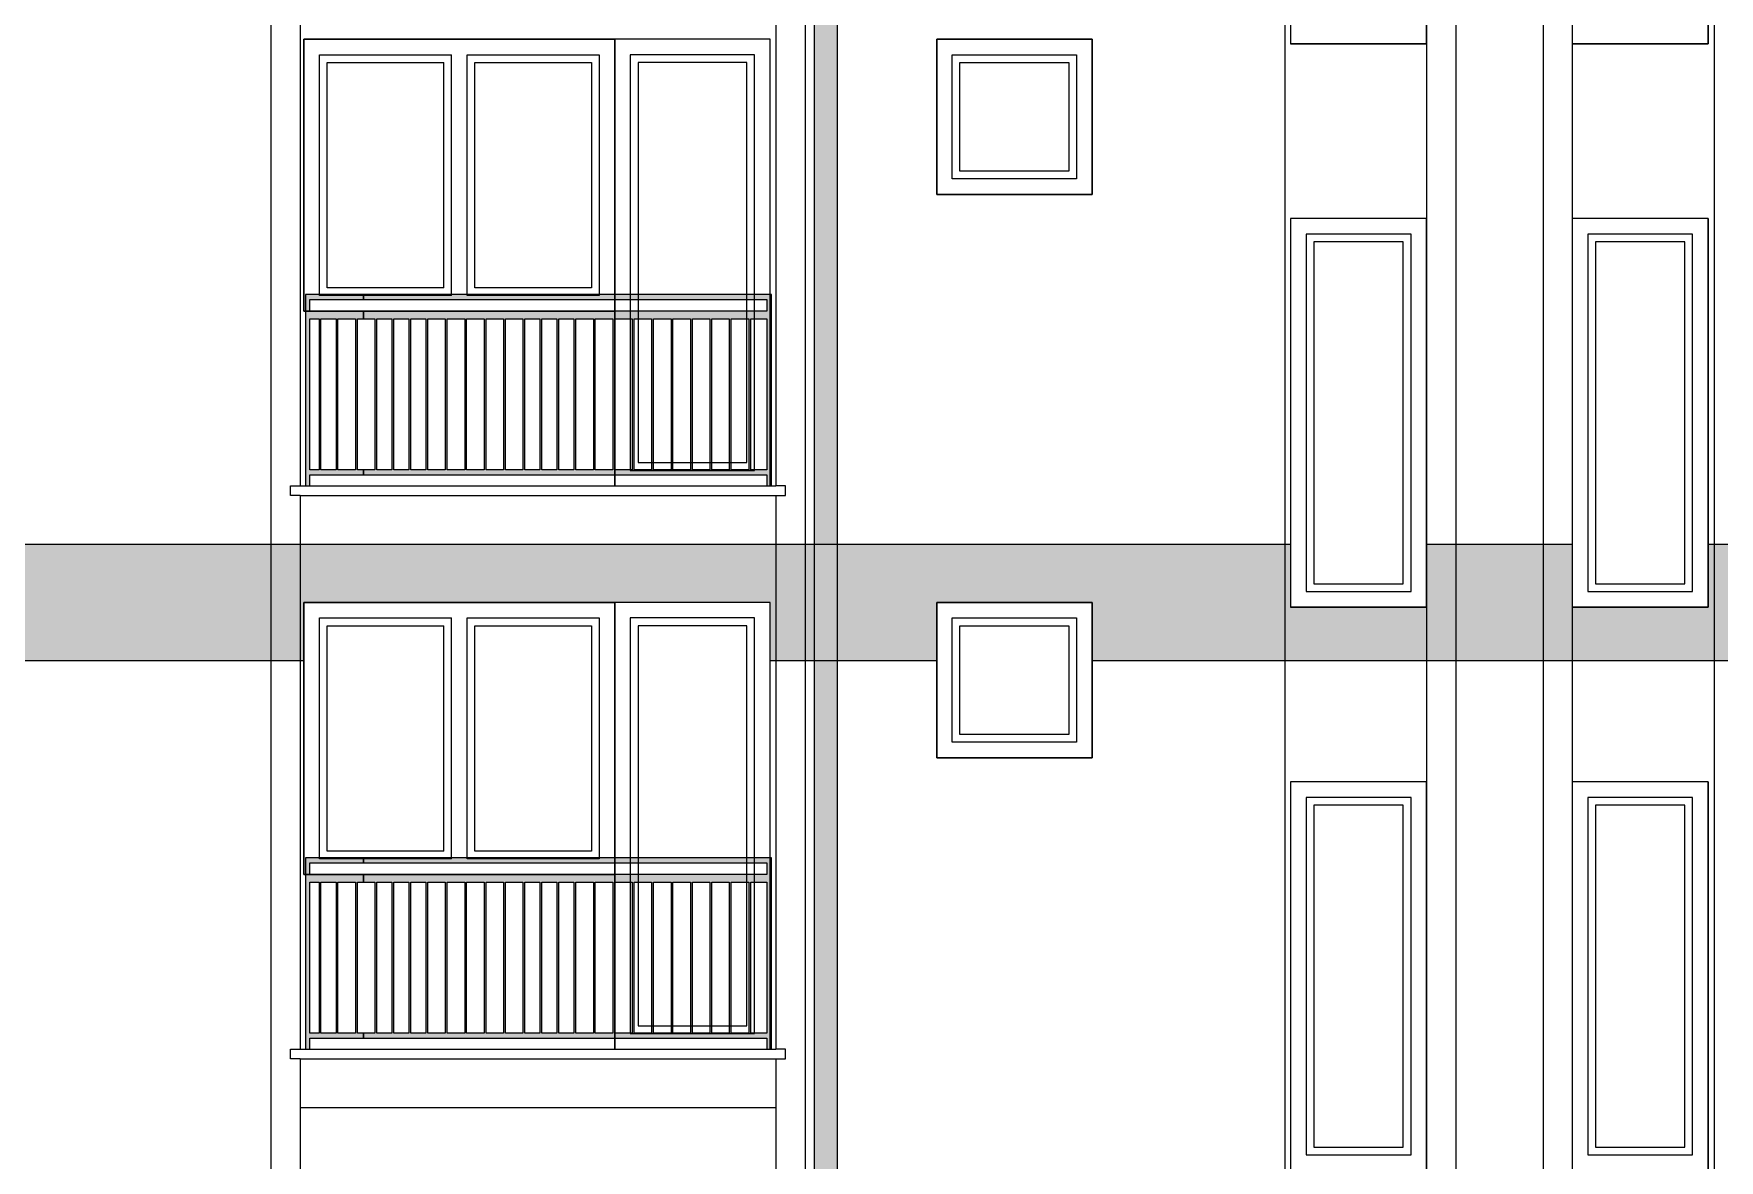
# Model space of a CAD drawing. Header units: feet. Extents: x 2791058 to 2855058, y -67651 to -18651.
# Drawn here: x 2810626 to 2814965, y -35455 to -32555 of the extents above; entities that cross this region are included whole.
import ezdxf

# ---------------------------------------------------------------- set-up
doc = ezdxf.new("R2010")
doc.units = ezdxf.units.FT
doc.header["$MEASUREMENT"] = 0
doc.linetypes.add('Hidden Line', pattern=[195.611112, 141.111112, -54.5])
doc.layers.add('Exterior walls', color=7, linetype='Continuous')
for name, color, linetype, lineweight in [('Exterior walls_Pen_No__1', 7, 'Continuous', 0), ('Exterior walls_Pen_No__80', 3, 'Continuous', 0), ('Lines_Pen_No__20', 1, 'Continuous', 0), ('Shell - Roof_Pen_No__20', 1, 'Continuous', 0), ('Shell - Roof_Pen_No__21', 7, 'Continuous', 0)]:
    doc.layers.add(name, color=color, linetype=linetype, lineweight=lineweight)
doc.layers.add('Structural - Bearing_Pen_No__61', color=7, linetype='Continuous', lineweight=0, true_color=0x6a6a6a)

# ---------------------------------------------------------------- blocks, each defined once
blk = doc.blocks.new('Wall_7', base_point=(2812695.1, -30968.5))
at = {"layer": 'Exterior walls', "linetype": 'Continuous', "lineweight": 0}
blk.add_hatch(color=255, dxfattribs=at).paths.add_polyline_path([(2812635.1, -30968.5), (2812635.1, -36803.7), (2812695.1, -36830.4), (2812695.1, -30968.5)])
at = {"layer": 'Exterior walls_Pen_No__1', "color": 7, "linetype": 'Continuous', "lineweight": 0, "flags": 128}
for points in [[(2812635.1, -30968.5), (2812635.1, -36803.7)], [(2812695.1, -30968.5), (2812635.1, -30968.5)], [(2812695.1, -36830.4), (2812695.1, -30968.5)]]:
    blk.add_lwpolyline(points, dxfattribs=at)

msp = doc.modelspace()

# ---------------------------------------------------------------- hatches: boundary and pattern name
at = {"layer": 'Exterior walls_Pen_No__80', "linetype": 'Continuous', "lineweight": 0, "true_color": 0x7fff7f}
msp.add_hatch(color=91, dxfattribs=at).paths.add_polyline_path([(2802711.6, -34168.5), (2802711.6, -33868.5), (2806086.6, -33868.5), (2806086.6, -34030.5), (2806436.6, -34030.5), (2806436.6, -33868.5), (2806811.6, -33868.5), (2806811.6, -34030.5), (2807161.6, -34030.5), (2807161.6, -33868.5), (2813861.6, -33868.5), (2813861.6, -34030.5), (2814211.6, -34030.5), (2814211.6, -33868.5), (2814586.6, -33868.5), (2814586.6, -34030.5), (2814936.6, -34030.5), (2814936.6, -33868.5), (2818311.6, -33868.5), (2818311.6, -34168.5), (2817496.6, -34168.5), (2817496.6, -34018.5), (2816296.6, -34018.5), (2816296.6, -34168.5), (2815861.2, -34168.5), (2815861.2, -34018.5), (2815461.2, -34018.5), (2815461.2, -34168.5), (2813350.4, -34168.5), (2813350.4, -34018.5), (2812950.4, -34018.5), (2812950.4, -34168.5), (2812521.6, -34168.5), (2812521.6, -34018.5), (2811321.6, -34018.5), (2811321.6, -34168.5), (2809696.6, -34168.5), (2809696.6, -34018.5), (2808496.6, -34018.5), (2808496.6, -34168.5), (2808075.3, -34168.5), (2808075.3, -34018.5), (2807675.3, -34018.5), (2807675.3, -34168.5), (2805496.7, -34168.5), (2805496.7, -34018.5), (2805096.7, -34018.5), (2805096.7, -34168.5), (2804721.6, -34168.5), (2804721.6, -34018.5), (2803521.6, -34018.5), (2803521.6, -34168.5)])
at = {"layer": 'Structural - Bearing_Pen_No__61', "linetype": 'Continuous', "lineweight": 0, "true_color": 0x6a6a6a}
h = msp.add_hatch(color=251, dxfattribs=at)
h.paths.add_polyline_path([(2811325.1, -33225.9), (2811325.1, -33718.5), (2811337.1, -33718.5), (2811337.1, -33689.8), (2811475.1, -33689.8), (2811475.1, -33677.3), (2811459.1, -33677.3), (2811459.1, -33288.5), (2811475.1, -33288.5), (2811475.1, -33268.5), (2811337.1, -33268.5), (2811337.1, -33238.5), (2811475.1, -33238.5), (2811475.1, -33225.9), (2811337.1, -33225.9)])
h.paths.add_polyline_path([(2811337.1, -33288.5), (2811360.3, -33288.5), (2811360.3, -33677.3), (2811337.1, -33677.3)], flags=0)
h.paths.add_polyline_path([(2811365.3, -33288.5), (2811404.1, -33288.5), (2811404.1, -33677.3), (2811365.3, -33677.3)], flags=0)
h.paths.add_polyline_path([(2811409.1, -33288.5), (2811454.1, -33288.5), (2811454.1, -33677.3), (2811409.1, -33677.3)], flags=0)
h = msp.add_hatch(color=251, dxfattribs=at)
h.paths.add_polyline_path([(2811475.1, -33689.8), (2812513.1, -33689.8), (2812513.1, -33718.5), (2812525.1, -33718.5), (2812525.1, -33225.9), (2812513.1, -33225.9), (2811475.1, -33225.9), (2811475.1, -33238.5), (2812513.1, -33238.5), (2812513.1, -33268.5), (2811475.1, -33268.5), (2811475.1, -33288.5), (2811504.1, -33288.5), (2811504.1, -33677.3), (2811475.1, -33677.3)])
h.paths.add_polyline_path([(2811509.1, -33677.3), (2811509.1, -33288.5), (2811547.8, -33288.5), (2811547.8, -33677.3)], flags=0)
h.paths.add_polyline_path([(2811591.6, -33677.3), (2811552.8, -33677.3), (2811552.8, -33288.5), (2811591.6, -33288.5)], flags=0)
h.paths.add_polyline_path([(2811596.6, -33288.5), (2811635.3, -33288.5), (2811635.3, -33677.3), (2811596.6, -33677.3)], flags=0)
h.paths.add_polyline_path([(2811685.3, -33677.3), (2811640.3, -33677.3), (2811640.3, -33288.5), (2811685.3, -33288.5)], flags=0)
h.paths.add_polyline_path([(2811690.3, -33677.3), (2811690.3, -33288.5), (2811735.3, -33288.5), (2811735.3, -33677.3)], flags=0)
h.paths.add_polyline_path([(2811740.3, -33288.5), (2811785.3, -33288.5), (2811785.3, -33677.3), (2811740.3, -33677.3)], flags=0)
h.paths.add_polyline_path([(2811790.3, -33288.5), (2811835.3, -33288.5), (2811835.3, -33677.3), (2811790.3, -33677.3)], flags=0)
h.paths.add_polyline_path([(2811840.3, -33677.3), (2811840.3, -33288.5), (2811885.3, -33288.5), (2811885.3, -33677.3)], flags=0)
h.paths.add_polyline_path([(2811929.1, -33677.3), (2811890.3, -33677.3), (2811890.3, -33288.5), (2811929.1, -33288.5)], flags=0)
h.paths.add_polyline_path([(2811934.1, -33288.5), (2811972.8, -33288.5), (2811972.8, -33677.3), (2811934.1, -33677.3)], flags=0)
h.paths.add_polyline_path([(2811977.8, -33288.5), (2812016.6, -33288.5), (2812016.6, -33677.3), (2811977.8, -33677.3)], flags=0)
h.paths.add_polyline_path([(2812021.6, -33677.3), (2812021.6, -33288.5), (2812066.6, -33288.5), (2812066.6, -33677.3)], flags=0)
h.paths.add_polyline_path([(2812116.6, -33677.3), (2812071.6, -33677.3), (2812071.6, -33288.5), (2812116.6, -33288.5)], flags=0)
h.paths.add_polyline_path([(2812166.6, -33677.3), (2812121.6, -33677.3), (2812121.6, -33288.5), (2812166.6, -33288.5)], flags=0)
h.paths.add_polyline_path([(2812171.6, -33677.3), (2812171.6, -33288.5), (2812216.6, -33288.5), (2812216.6, -33677.3)], flags=0)
h.paths.add_polyline_path([(2812221.6, -33677.3), (2812221.6, -33288.5), (2812266.6, -33288.5), (2812266.6, -33677.3)], flags=0)
h.paths.add_polyline_path([(2812271.6, -33288.5), (2812316.6, -33288.5), (2812316.6, -33677.3), (2812271.6, -33677.3)], flags=0)
h.paths.add_polyline_path([(2812321.6, -33677.3), (2812321.6, -33288.5), (2812366.6, -33288.5), (2812366.6, -33677.3)], flags=0)
h.paths.add_polyline_path([(2812371.6, -33288.5), (2812416.6, -33288.5), (2812416.6, -33677.3), (2812371.6, -33677.3)], flags=0)
h.paths.add_polyline_path([(2812421.6, -33677.3), (2812421.6, -33288.5), (2812466.6, -33288.5), (2812466.6, -33677.3)], flags=0)
h.paths.add_polyline_path([(2812471.6, -33288.5), (2812513.1, -33288.5), (2812513.1, -33677.3), (2812471.6, -33677.3)], flags=0)
h = msp.add_hatch(color=251, dxfattribs=at)
h.paths.add_polyline_path([(2811325.1, -34675.9), (2811325.1, -35168.5), (2811337.1, -35168.5), (2811337.1, -35139.8), (2811475.1, -35139.8), (2811475.1, -35127.3), (2811459.1, -35127.3), (2811459.1, -34738.5), (2811475.1, -34738.5), (2811475.1, -34718.5), (2811337.1, -34718.5), (2811337.1, -34688.5), (2811475.1, -34688.5), (2811475.1, -34675.9), (2811337.1, -34675.9)])
h.paths.add_polyline_path([(2811337.1, -34738.5), (2811360.3, -34738.5), (2811360.3, -35127.3), (2811337.1, -35127.3)], flags=0)
h.paths.add_polyline_path([(2811365.3, -34738.5), (2811404.1, -34738.5), (2811404.1, -35127.3), (2811365.3, -35127.3)], flags=0)
h.paths.add_polyline_path([(2811409.1, -34738.5), (2811454.1, -34738.5), (2811454.1, -35127.3), (2811409.1, -35127.3)], flags=0)
h = msp.add_hatch(color=251, dxfattribs=at)
h.paths.add_polyline_path([(2811475.1, -35139.8), (2812513.1, -35139.8), (2812513.1, -35168.5), (2812525.1, -35168.5), (2812525.1, -34675.9), (2812513.1, -34675.9), (2811475.1, -34675.9), (2811475.1, -34688.5), (2812513.1, -34688.5), (2812513.1, -34718.5), (2811475.1, -34718.5), (2811475.1, -34738.5), (2811504.1, -34738.5), (2811504.1, -35127.3), (2811475.1, -35127.3)])
h.paths.add_polyline_path([(2811509.1, -35127.3), (2811509.1, -34738.5), (2811547.8, -34738.5), (2811547.8, -35127.3)], flags=0)
h.paths.add_polyline_path([(2811591.6, -35127.3), (2811552.8, -35127.3), (2811552.8, -34738.5), (2811591.6, -34738.5)], flags=0)
h.paths.add_polyline_path([(2811596.6, -34738.5), (2811635.3, -34738.5), (2811635.3, -35127.3), (2811596.6, -35127.3)], flags=0)
h.paths.add_polyline_path([(2811685.3, -35127.3), (2811640.3, -35127.3), (2811640.3, -34738.5), (2811685.3, -34738.5)], flags=0)
h.paths.add_polyline_path([(2811690.3, -35127.3), (2811690.3, -34738.5), (2811735.3, -34738.5), (2811735.3, -35127.3)], flags=0)
h.paths.add_polyline_path([(2811740.3, -34738.5), (2811785.3, -34738.5), (2811785.3, -35127.3), (2811740.3, -35127.3)], flags=0)
h.paths.add_polyline_path([(2811790.3, -34738.5), (2811835.3, -34738.5), (2811835.3, -35127.3), (2811790.3, -35127.3)], flags=0)
h.paths.add_polyline_path([(2811840.3, -35127.3), (2811840.3, -34738.5), (2811885.3, -34738.5), (2811885.3, -35127.3)], flags=0)
h.paths.add_polyline_path([(2811929.1, -35127.3), (2811890.3, -35127.3), (2811890.3, -34738.5), (2811929.1, -34738.5)], flags=0)
h.paths.add_polyline_path([(2811934.1, -34738.5), (2811972.8, -34738.5), (2811972.8, -35127.3), (2811934.1, -35127.3)], flags=0)
h.paths.add_polyline_path([(2811977.8, -34738.5), (2812016.6, -34738.5), (2812016.6, -35127.3), (2811977.8, -35127.3)], flags=0)
h.paths.add_polyline_path([(2812021.6, -35127.3), (2812021.6, -34738.5), (2812066.6, -34738.5), (2812066.6, -35127.3)], flags=0)
h.paths.add_polyline_path([(2812116.6, -35127.3), (2812071.6, -35127.3), (2812071.6, -34738.5), (2812116.6, -34738.5)], flags=0)
h.paths.add_polyline_path([(2812166.6, -35127.3), (2812121.6, -35127.3), (2812121.6, -34738.5), (2812166.6, -34738.5)], flags=0)
h.paths.add_polyline_path([(2812171.6, -35127.3), (2812171.6, -34738.5), (2812216.6, -34738.5), (2812216.6, -35127.3)], flags=0)
h.paths.add_polyline_path([(2812221.6, -35127.3), (2812221.6, -34738.5), (2812266.6, -34738.5), (2812266.6, -35127.3)], flags=0)
h.paths.add_polyline_path([(2812271.6, -34738.5), (2812316.6, -34738.5), (2812316.6, -35127.3), (2812271.6, -35127.3)], flags=0)
h.paths.add_polyline_path([(2812321.6, -35127.3), (2812321.6, -34738.5), (2812366.6, -34738.5), (2812366.6, -35127.3)], flags=0)
h.paths.add_polyline_path([(2812371.6, -34738.5), (2812416.6, -34738.5), (2812416.6, -35127.3), (2812371.6, -35127.3)], flags=0)
h.paths.add_polyline_path([(2812421.6, -35127.3), (2812421.6, -34738.5), (2812466.6, -34738.5), (2812466.6, -35127.3)], flags=0)
h.paths.add_polyline_path([(2812471.6, -34738.5), (2812513.1, -34738.5), (2812513.1, -35127.3), (2812471.6, -35127.3)], flags=0)

# ---------------------------------------------------------------- linework, layer by layer
at = {"layer": 'Exterior walls_Pen_No__1', "color": 7, "linetype": 'Continuous', "lineweight": 0, "flags": 128}
for points in [[(2807161.6, -33868.5), (2813861.6, -33868.5), (2813861.6, -34030.5), (2814211.6, -34030.5), (2814211.6, -33868.5), (2814586.6, -33868.5), (2814586.6, -34030.5), (2814936.6, -34030.5), (2814936.6, -33868.5), (2818311.6, -33868.5)], [(2815461.2, -34168.5), (2813350.4, -34168.5), (2813350.4, -34018.5), (2812950.4, -34018.5), (2812950.4, -34168.5), (2812521.6, -34168.5), (2812521.6, -34018.5), (2811321.6, -34018.5), (2811321.6, -34168.5), (2809696.6, -34168.5)]]:
    msp.add_lwpolyline(points, dxfattribs=at)
at = {"layer": 'Lines_Pen_No__20', "color": 1, "linetype": 'Hidden Line', "lineweight": 0}
for p, q in [((2811321.6, -32638.5), (2811321.6, -32568.5)), ((2812521.6, -32568.5), (2811321.6, -32568.5)), ((2812521.6, -32638.5), (2812521.6, -32568.5)), ((2812950.4, -32638.5), (2812950.4, -32568.5)), ((2813350.4, -32568.5), (2812950.4, -32568.5)), ((2812950.4, -32638.5), (2812950.4, -32568.5)), ((2813350.4, -32638.5), (2813350.4, -32568.5)), ((2811321.6, -34088.5), (2811321.6, -34018.5)), ((2812521.6, -34018.5), (2811321.6, -34018.5)), ((2812521.6, -34088.5), (2812521.6, -34018.5)), ((2812950.4, -34088.5), (2812950.4, -34018.5)), ((2813350.4, -34018.5), (2812950.4, -34018.5)), ((2812950.4, -34088.5), (2812950.4, -34018.5)), ((2813350.4, -34088.5), (2813350.4, -34018.5))]:
    msp.add_line(p, q, dxfattribs=at)
at = {"layer": 'Lines_Pen_No__20', "color": 1, "linetype": 'Continuous', "lineweight": 0}
for p, q in [((2811681.6, -33208.5), (2811681.6, -32628.5)), ((2811701.6, -33228.5), (2811701.6, -32608.5)), ((2811741.6, -33228.5), (2811741.6, -32608.5)), ((2811761.6, -33208.5), (2811761.6, -32628.5)), ((2811701.6, -34678.5), (2811701.6, -34058.5)), ((2811741.6, -34678.5), (2811741.6, -34058.5)), ((2811681.6, -34658.5), (2811681.6, -34078.5)), ((2811761.6, -34658.5), (2811761.6, -34078.5))]:
    msp.add_line(p, q, dxfattribs=at)
for points in [[(2813861.6, -32580.5), (2814211.6, -32580.5), (2814211.6, -31580.5), (2813861.6, -31580.5)], [(2814586.6, -32580.5), (2814936.6, -32580.5), (2814936.6, -31580.5), (2814586.6, -31580.5)], [(2811321.6, -32568.5), (2812121.6, -32568.5), (2812121.6, -33268.5), (2811321.6, -33268.5)], [(2812121.6, -33718.5), (2812521.6, -33718.5), (2812521.6, -32568.5), (2812121.6, -32568.5)], [(2812950.4, -32568.5), (2813350.4, -32568.5), (2813350.4, -32968.5), (2812950.4, -32968.5)], [(2812161.6, -33678.5), (2812481.6, -33678.5), (2812481.6, -32608.5), (2812161.6, -32608.5)], [(2812181.6, -33658.5), (2812461.6, -33658.5), (2812461.6, -32628.5), (2812181.6, -32628.5)], [(2812990.4, -32608.5), (2813310.4, -32608.5), (2813310.4, -32928.5), (2812990.4, -32928.5)], [(2813010.4, -32628.5), (2813290.4, -32628.5), (2813290.4, -32908.5), (2813010.4, -32908.5)], [(2813861.6, -34030.5), (2814211.6, -34030.5), (2814211.6, -33030.5), (2813861.6, -33030.5)], [(2814586.6, -34030.5), (2814936.6, -34030.5), (2814936.6, -33030.5), (2814586.6, -33030.5)], [(2813901.6, -33990.5), (2814171.6, -33990.5), (2814171.6, -33070.5), (2813901.6, -33070.5)], [(2813921.6, -33970.5), (2814151.6, -33970.5), (2814151.6, -33090.5), (2813921.6, -33090.5)], [(2814626.6, -33990.5), (2814896.6, -33990.5), (2814896.6, -33070.5), (2814626.6, -33070.5)], [(2814646.6, -33970.5), (2814876.6, -33970.5), (2814876.6, -33090.5), (2814646.6, -33090.5)], [(2811321.6, -34018.5), (2812121.6, -34018.5), (2812121.6, -34718.5), (2811321.6, -34718.5)], [(2812121.6, -35168.5), (2812521.6, -35168.5), (2812521.6, -34018.5), (2812121.6, -34018.5)], [(2812950.4, -34018.5), (2813350.4, -34018.5), (2813350.4, -34418.5), (2812950.4, -34418.5)], [(2812161.6, -35128.5), (2812481.6, -35128.5), (2812481.6, -34058.5), (2812161.6, -34058.5)], [(2812990.4, -34058.5), (2813310.4, -34058.5), (2813310.4, -34378.5), (2812990.4, -34378.5)], [(2812181.6, -35108.5), (2812461.6, -35108.5), (2812461.6, -34078.5), (2812181.6, -34078.5)], [(2813010.4, -34078.5), (2813290.4, -34078.5), (2813290.4, -34358.5), (2813010.4, -34358.5)], [(2813861.6, -35480.5), (2814211.6, -35480.5), (2814211.6, -34480.5), (2813861.6, -34480.5)], [(2814586.6, -35480.5), (2814936.6, -35480.5), (2814936.6, -34480.5), (2814586.6, -34480.5)], [(2813901.6, -35440.5), (2814171.6, -35440.5), (2814171.6, -34520.5), (2813901.6, -34520.5)], [(2813921.6, -35420.5), (2814151.6, -35420.5), (2814151.6, -34540.5), (2813921.6, -34540.5)], [(2814626.6, -35440.5), (2814896.6, -35440.5), (2814896.6, -34520.5), (2814626.6, -34520.5)], [(2814646.6, -35420.5), (2814876.6, -35420.5), (2814876.6, -34540.5), (2814646.6, -34540.5)]]:
    msp.add_lwpolyline(points, close=True, dxfattribs=at)
for points in [[(2811701.6, -33228.5), (2811361.6, -33228.5), (2811361.6, -32608.5), (2811701.6, -32608.5)], [(2811681.6, -33208.5), (2811381.6, -33208.5), (2811381.6, -32628.5), (2811681.6, -32628.5)], [(2811741.6, -32608.5), (2812081.6, -32608.5), (2812081.6, -33228.5), (2811741.6, -33228.5)], [(2811761.6, -32628.5), (2812061.6, -32628.5), (2812061.6, -33208.5), (2811761.6, -33208.5)], [(2811701.6, -34678.5), (2811361.6, -34678.5), (2811361.6, -34058.5), (2811701.6, -34058.5)], [(2811741.6, -34058.5), (2812081.6, -34058.5), (2812081.6, -34678.5), (2811741.6, -34678.5)], [(2811681.6, -34658.5), (2811381.6, -34658.5), (2811381.6, -34078.5), (2811681.6, -34078.5)], [(2811761.6, -34078.5), (2812061.6, -34078.5), (2812061.6, -34658.5), (2811761.6, -34658.5)]]:
    msp.add_lwpolyline(points, dxfattribs=at)
at = {"layer": 'Shell - Roof_Pen_No__20', "color": 1, "linetype": 'Continuous', "lineweight": 0}
for p, q in [((2813350.4, -32568.5), (2812950.4, -32568.5)), ((2812950.4, -32568.5), (2812950.4, -32968.5)), ((2813350.4, -32968.5), (2813350.4, -32568.5)), ((2812950.4, -32968.5), (2813350.4, -32968.5)), ((2813350.4, -34018.5), (2812950.4, -34018.5)), ((2812950.4, -34018.5), (2812950.4, -34418.5)), ((2813350.4, -34418.5), (2813350.4, -34018.5)), ((2812950.4, -34418.5), (2813350.4, -34418.5))]:
    msp.add_line(p, q, dxfattribs=at)
at = {"layer": 'Shell - Roof_Pen_No__21', "color": 7, "linetype": 'Continuous', "lineweight": 0}
for p, q in [((2811236.6, -30968.5), (2811236.6, -36768.5)), ((2812611.6, -30968.5), (2812611.6, -36768.5)), ((2813846.6, -31083.5), (2813846.6, -37180.8)), ((2814951.6, -31083.5), (2814951.6, -37180.8)), ((2813861.6, -31580.5), (2813861.6, -32580.5)), ((2814211.6, -31580.5), (2814211.6, -32580.5)), ((2814586.6, -31580.5), (2814586.6, -32580.5)), ((2814936.6, -31580.5), (2814936.6, -32580.5)), ((2814211.6, -31676), (2814211.6, -37180.8)), ((2814586.6, -31676), (2814586.6, -37180.8)), ((2814286.6, -31751), (2814286.6, -37180.8)), ((2814511.6, -31751), (2814511.6, -37180.8)), ((2811311.6, -32293.5), (2811311.6, -33718.5)), ((2812536.6, -32293.5), (2812536.6, -33718.5)), ((2812521.6, -32568.5), (2811321.6, -32568.5)), ((2811321.6, -32568.5), (2811321.6, -33268.5)), ((2812121.6, -33718.5), (2812121.6, -32568.5)), ((2812521.6, -33718.5), (2812521.6, -32568.5)), ((2814211.6, -32580.5), (2813861.6, -32580.5)), ((2814936.6, -32580.5), (2814586.6, -32580.5)), ((2814211.6, -33030.5), (2813861.6, -33030.5)), ((2813861.6, -33030.5), (2813861.6, -34030.5)), ((2814211.6, -33030.5), (2814211.6, -34030.5)), ((2814936.6, -33030.5), (2814586.6, -33030.5)), ((2814586.6, -33030.5), (2814586.6, -34030.5)), ((2814936.6, -33030.5), (2814936.6, -34030.5)), ((2814211.6, -33601), (2814211.6, -33201)), ((2814586.6, -33201), (2814586.6, -33601)), ((2811321.6, -33268.5), (2812121.6, -33268.5)), ((2811286.6, -33743.5), (2811286.6, -33718.5)), ((2811286.6, -33718.5), (2811311.6, -33718.5)), ((2811311.6, -33743.5), (2811286.6, -33743.5)), ((2811311.6, -33718.5), (2812536.6, -33718.5)), ((2811311.6, -33743.5), (2811311.6, -33868.5)), ((2811311.6, -33743.5), (2812536.6, -33743.5)), ((2811311.6, -33743.5), (2811311.6, -35168.5)), ((2812561.6, -33718.5), (2812536.6, -33718.5)), ((2812536.6, -33743.5), (2812536.6, -33868.5)), ((2812536.6, -33743.5), (2812561.6, -33743.5)), ((2812536.6, -33743.5), (2812536.6, -35168.5)), ((2812561.6, -33743.5), (2812561.6, -33718.5)), ((2811311.6, -33868.5), (2812536.6, -33868.5)), ((2812521.6, -34018.5), (2811321.6, -34018.5)), ((2811321.6, -34018.5), (2811321.6, -34718.5)), ((2812121.6, -35168.5), (2812121.6, -34018.5)), ((2812521.6, -35168.5), (2812521.6, -34018.5)), ((2814211.6, -34030.5), (2813861.6, -34030.5)), ((2814936.6, -34030.5), (2814586.6, -34030.5)), ((2814211.6, -34480.5), (2813861.6, -34480.5)), ((2813861.6, -34480.5), (2813861.6, -35480.5)), ((2814211.6, -34480.5), (2814211.6, -35480.5)), ((2814936.6, -34480.5), (2814586.6, -34480.5)), ((2814586.6, -34480.5), (2814586.6, -35480.5)), ((2814936.6, -34480.5), (2814936.6, -35480.5)), ((2814211.6, -35051), (2814211.6, -34651)), ((2814586.6, -34651), (2814586.6, -35051)), ((2811321.6, -34718.5), (2812121.6, -34718.5)), ((2811286.6, -35193.5), (2811286.6, -35168.5)), ((2811286.6, -35168.5), (2811311.6, -35168.5)), ((2811311.6, -35168.5), (2812536.6, -35168.5)), ((2812561.6, -35168.5), (2812536.6, -35168.5)), ((2812561.6, -35193.5), (2812561.6, -35168.5)), ((2811311.6, -35193.5), (2811286.6, -35193.5)), ((2811311.6, -35193.5), (2811311.6, -35318.5)), ((2811311.6, -35193.5), (2812536.6, -35193.5)), ((2811311.6, -35193.5), (2811311.6, -36618.5)), ((2812536.6, -35193.5), (2812536.6, -35318.5)), ((2812536.6, -35193.5), (2812561.6, -35193.5)), ((2812536.6, -35193.5), (2812536.6, -36618.5)), ((2811311.6, -35318.5), (2812536.6, -35318.5))]:
    msp.add_line(p, q, dxfattribs=at)
at = {"layer": 'Structural - Bearing_Pen_No__61', "color": 251, "linetype": 'Continuous', "lineweight": 0, "true_color": 0x6a6a6a, "flags": 128}
for points in [[(2811325.1, -33225.9), (2811325.1, -33718.5), (2811337.1, -33718.5), (2811337.1, -33689.8), (2811475.1, -33689.8), (2811475.1, -33677.3), (2811459.1, -33677.3), (2811459.1, -33288.5), (2811475.1, -33288.5), (2811475.1, -33268.5), (2811337.1, -33268.5), (2811337.1, -33238.5), (2811475.1, -33238.5), (2811475.1, -33225.9), (2811337.1, -33225.9)], [(2811475.1, -33689.8), (2812513.1, -33689.8), (2812513.1, -33718.5), (2812525.1, -33718.5), (2812525.1, -33225.9), (2812513.1, -33225.9), (2811475.1, -33225.9), (2811475.1, -33238.5), (2812513.1, -33238.5), (2812513.1, -33268.5), (2811475.1, -33268.5), (2811475.1, -33288.5), (2811504.1, -33288.5), (2811504.1, -33677.3), (2811475.1, -33677.3)], [(2811337.1, -33288.5), (2811360.3, -33288.5), (2811360.3, -33677.3), (2811337.1, -33677.3)], [(2811365.3, -33288.5), (2811404.1, -33288.5), (2811404.1, -33677.3), (2811365.3, -33677.3)], [(2811409.1, -33288.5), (2811454.1, -33288.5), (2811454.1, -33677.3), (2811409.1, -33677.3)], [(2811509.1, -33677.3), (2811509.1, -33288.5), (2811547.8, -33288.5), (2811547.8, -33677.3)], [(2811591.6, -33677.3), (2811552.8, -33677.3), (2811552.8, -33288.5), (2811591.6, -33288.5)], [(2811596.6, -33288.5), (2811635.3, -33288.5), (2811635.3, -33677.3), (2811596.6, -33677.3)], [(2811685.3, -33677.3), (2811640.3, -33677.3), (2811640.3, -33288.5), (2811685.3, -33288.5)], [(2811690.3, -33677.3), (2811690.3, -33288.5), (2811735.3, -33288.5), (2811735.3, -33677.3)], [(2811740.3, -33288.5), (2811785.3, -33288.5), (2811785.3, -33677.3), (2811740.3, -33677.3)], [(2811790.3, -33288.5), (2811835.3, -33288.5), (2811835.3, -33677.3), (2811790.3, -33677.3)], [(2811840.3, -33677.3), (2811840.3, -33288.5), (2811885.3, -33288.5), (2811885.3, -33677.3)], [(2811929.1, -33677.3), (2811890.3, -33677.3), (2811890.3, -33288.5), (2811929.1, -33288.5)], [(2811934.1, -33288.5), (2811972.8, -33288.5), (2811972.8, -33677.3), (2811934.1, -33677.3)], [(2811977.8, -33288.5), (2812016.6, -33288.5), (2812016.6, -33677.3), (2811977.8, -33677.3)], [(2812021.6, -33677.3), (2812021.6, -33288.5), (2812066.6, -33288.5), (2812066.6, -33677.3)], [(2812116.6, -33677.3), (2812071.6, -33677.3), (2812071.6, -33288.5), (2812116.6, -33288.5)], [(2812166.6, -33677.3), (2812121.6, -33677.3), (2812121.6, -33288.5), (2812166.6, -33288.5)], [(2812171.6, -33677.3), (2812171.6, -33288.5), (2812216.6, -33288.5), (2812216.6, -33677.3)], [(2812221.6, -33677.3), (2812221.6, -33288.5), (2812266.6, -33288.5), (2812266.6, -33677.3)], [(2812271.6, -33288.5), (2812316.6, -33288.5), (2812316.6, -33677.3), (2812271.6, -33677.3)], [(2812321.6, -33677.3), (2812321.6, -33288.5), (2812366.6, -33288.5), (2812366.6, -33677.3)], [(2812371.6, -33288.5), (2812416.6, -33288.5), (2812416.6, -33677.3), (2812371.6, -33677.3)], [(2812421.6, -33677.3), (2812421.6, -33288.5), (2812466.6, -33288.5), (2812466.6, -33677.3)], [(2812471.6, -33288.5), (2812513.1, -33288.5), (2812513.1, -33677.3), (2812471.6, -33677.3)], [(2811325.1, -34675.9), (2811325.1, -35168.5), (2811337.1, -35168.5), (2811337.1, -35139.8), (2811475.1, -35139.8), (2811475.1, -35127.3), (2811459.1, -35127.3), (2811459.1, -34738.5), (2811475.1, -34738.5), (2811475.1, -34718.5), (2811337.1, -34718.5), (2811337.1, -34688.5), (2811475.1, -34688.5), (2811475.1, -34675.9), (2811337.1, -34675.9)], [(2811475.1, -35139.8), (2812513.1, -35139.8), (2812513.1, -35168.5), (2812525.1, -35168.5), (2812525.1, -34675.9), (2812513.1, -34675.9), (2811475.1, -34675.9), (2811475.1, -34688.5), (2812513.1, -34688.5), (2812513.1, -34718.5), (2811475.1, -34718.5), (2811475.1, -34738.5), (2811504.1, -34738.5), (2811504.1, -35127.3), (2811475.1, -35127.3)], [(2811337.1, -34738.5), (2811360.3, -34738.5), (2811360.3, -35127.3), (2811337.1, -35127.3)], [(2811365.3, -34738.5), (2811404.1, -34738.5), (2811404.1, -35127.3), (2811365.3, -35127.3)], [(2811409.1, -34738.5), (2811454.1, -34738.5), (2811454.1, -35127.3), (2811409.1, -35127.3)], [(2811509.1, -35127.3), (2811509.1, -34738.5), (2811547.8, -34738.5), (2811547.8, -35127.3)], [(2811591.6, -35127.3), (2811552.8, -35127.3), (2811552.8, -34738.5), (2811591.6, -34738.5)], [(2811596.6, -34738.5), (2811635.3, -34738.5), (2811635.3, -35127.3), (2811596.6, -35127.3)], [(2811685.3, -35127.3), (2811640.3, -35127.3), (2811640.3, -34738.5), (2811685.3, -34738.5)], [(2811690.3, -35127.3), (2811690.3, -34738.5), (2811735.3, -34738.5), (2811735.3, -35127.3)], [(2811740.3, -34738.5), (2811785.3, -34738.5), (2811785.3, -35127.3), (2811740.3, -35127.3)], [(2811790.3, -34738.5), (2811835.3, -34738.5), (2811835.3, -35127.3), (2811790.3, -35127.3)], [(2811840.3, -35127.3), (2811840.3, -34738.5), (2811885.3, -34738.5), (2811885.3, -35127.3)], [(2811929.1, -35127.3), (2811890.3, -35127.3), (2811890.3, -34738.5), (2811929.1, -34738.5)], [(2811934.1, -34738.5), (2811972.8, -34738.5), (2811972.8, -35127.3), (2811934.1, -35127.3)], [(2811977.8, -34738.5), (2812016.6, -34738.5), (2812016.6, -35127.3), (2811977.8, -35127.3)], [(2812021.6, -35127.3), (2812021.6, -34738.5), (2812066.6, -34738.5), (2812066.6, -35127.3)], [(2812116.6, -35127.3), (2812071.6, -35127.3), (2812071.6, -34738.5), (2812116.6, -34738.5)], [(2812166.6, -35127.3), (2812121.6, -35127.3), (2812121.6, -34738.5), (2812166.6, -34738.5)], [(2812171.6, -35127.3), (2812171.6, -34738.5), (2812216.6, -34738.5), (2812216.6, -35127.3)], [(2812221.6, -35127.3), (2812221.6, -34738.5), (2812266.6, -34738.5), (2812266.6, -35127.3)], [(2812271.6, -34738.5), (2812316.6, -34738.5), (2812316.6, -35127.3), (2812271.6, -35127.3)], [(2812321.6, -35127.3), (2812321.6, -34738.5), (2812366.6, -34738.5), (2812366.6, -35127.3)], [(2812371.6, -34738.5), (2812416.6, -34738.5), (2812416.6, -35127.3), (2812371.6, -35127.3)], [(2812421.6, -35127.3), (2812421.6, -34738.5), (2812466.6, -34738.5), (2812466.6, -35127.3)], [(2812471.6, -34738.5), (2812513.1, -34738.5), (2812513.1, -35127.3), (2812471.6, -35127.3)]]:
    msp.add_lwpolyline(points, close=True, dxfattribs=at)

# ---------------------------------------------------------------- block references
at = {"layer": 'Exterior walls', "color": 7, "lineweight": 0}
msp.add_blockref('Wall_7', (2812695.1, -30968.5), dxfattribs=at)

doc.saveas('drawing.dxf')
